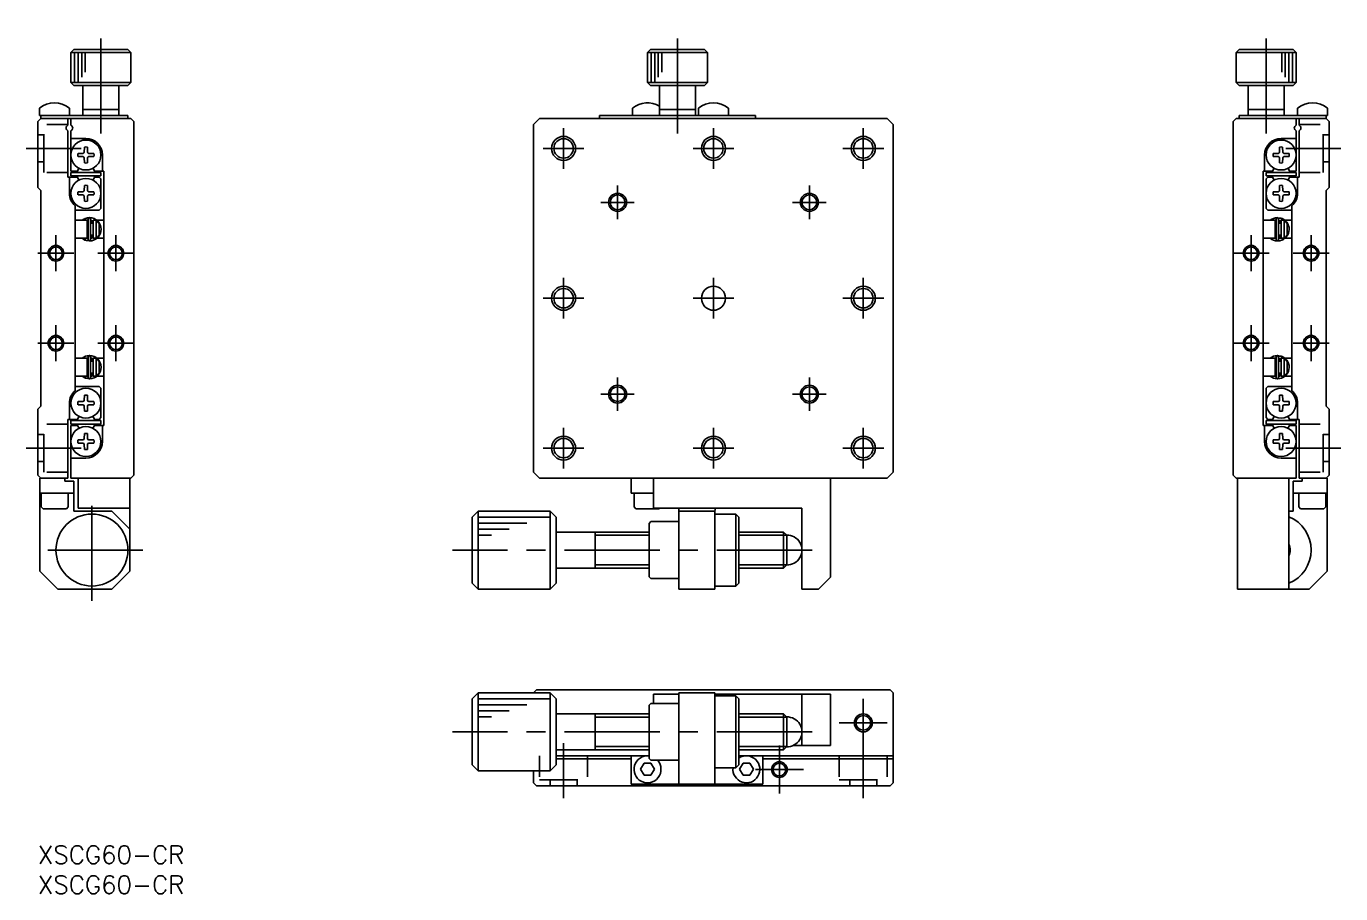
# Model space of a CAD drawing. Extents: x -2 to 217, y -8 to 259.
# Drawn here: x -1.9 to 217.3, y -8 to 136.7 of the extents above; entities that cross this region are included whole.
import ezdxf

# ---------------------------------------------------------------- set-up
doc = ezdxf.new("R2010")
doc.units = 0
doc.header["$LTSCALE"] = 0.5
doc.linetypes.add('CENTER', pattern=[50.8, 31.75, -6.35, 6.35, -6.35])
doc.linetypes.add('DASHED', pattern=[19.05, 12.7, -6.35])
for name, color, linetype in [('MSM_CENTER', 1, 'CENTER'), ('MSM_CONTINUOUS', 7, 'CONTINUOUS'), ('MSM_DASHED', 4, 'DASHED'), ('MSM_NARROW', 5, 'CONTINUOUS'), ('MSM_PART_NUMBER', 7, 'CONTINUOUS')]:
    doc.layers.add(name, color=color, linetype=linetype)
doc.styles.get("Standard").update_dxf_attribs({"font": 'txt.shx', "height": 3, "bigfont": 'bigfont.shx'})

# ---------------------------------------------------------------- blocks, each defined once
blk = doc.blocks.new('*U2')
at = {"layer": 'MSM_PART_NUMBER'}
blk.add_text('XSCG60-CR', height=3, dxfattribs=at).set_placement((0, -3))
blk = doc.blocks.new('*U3')
at = {"layer": 'MSM_PART_NUMBER'}
blk.add_text('XSCG60-CR', height=3, dxfattribs=at).set_placement((0, -8))

msp = doc.modelspace()

# ---------------------------------------------------------------- linework, layer by layer
at = {"layer": 'MSM_CENTER'}
for p, q in [((10.5, 118.81), (10.5, 136.7)), ((106.69, 118.81), (106.69, 136.7)), ((204.89, 118.81), (204.89, 136.7)), ((87.69, 112.93), (87.69, 119.73)), ((112.69, 112.93), (112.69, 119.73)), ((137.69, 112.93), (137.69, 119.73)), ((-1.95, 116.33), (7.2, 116.33)), ((84.29, 116.33), (91.09, 116.33)), ((109.29, 116.33), (116.09, 116.33)), ((134.29, 116.33), (141.09, 116.33)), ((217.34, 116.33), (208.19, 116.33)), ((96.69, 104.53), (96.69, 110.13)), ((128.69, 104.53), (128.69, 110.13)), ((93.89, 107.33), (99.49, 107.33)), ((125.89, 107.33), (131.49, 107.33)), ((3, 101.83), (3, 95.83)), ((13, 101.83), (13, 95.83)), ((202.39, 101.83), (202.39, 95.83)), ((212.39, 101.83), (212.39, 95.83)), ((6, 98.83), (0, 98.83)), ((16, 98.83), (10, 98.83)), ((205.39, 98.83), (199.39, 98.83)), ((215.39, 98.83), (209.39, 98.83)), ((87.69, 87.93), (87.69, 94.73)), ((112.69, 87.93), (112.69, 94.73)), ((137.69, 87.93), (137.69, 94.73)), ((84.29, 91.33), (91.09, 91.33)), ((109.29, 91.33), (116.09, 91.33)), ((134.29, 91.33), (141.09, 91.33)), ((3, 80.83), (3, 86.83)), ((13, 80.83), (13, 86.83)), ((202.39, 80.83), (202.39, 86.83)), ((212.39, 80.83), (212.39, 86.83)), ((6, 83.83), (0, 83.83)), ((16, 83.83), (10, 83.83)), ((205.39, 83.83), (199.39, 83.83)), ((215.39, 83.83), (209.39, 83.83)), ((96.69, 72.53), (96.69, 78.13)), ((128.69, 72.53), (128.69, 78.13)), ((93.89, 75.33), (99.49, 75.33)), ((125.89, 75.33), (131.49, 75.33)), ((87.69, 62.93), (87.69, 69.73)), ((112.69, 62.93), (112.69, 69.73)), ((137.69, 62.93), (137.69, 69.73)), ((-1.95, 66.33), (7.2, 66.33)), ((84.29, 66.33), (91.09, 66.33)), ((109.29, 66.33), (116.09, 66.33)), ((134.29, 66.33), (141.09, 66.33)), ((217.34, 66.33), (208.19, 66.33)), ((9, 40.83), (9, 57.83)), ((17.5, 49.33), (1.26, 49.33)), ((129.14, 49.33), (69.13, 49.33)), ((137.69, 16.5), (137.69, 24.5)), ((141.69, 20.5), (133.69, 20.5)), ((129.14, 19), (69.13, 19)), ((87.69, 7.94), (87.69, 17.09)), ((123.69, 16.7), (123.69, 8.7)), ((137.69, 7.94), (137.69, 17.09)), ((127.69, 12.7), (119.69, 12.7))]:
    msp.add_line(p, q, dxfattribs=at)
at = {"layer": 'MSM_CONTINUOUS'}
for p, q in [((5.5, 132.33), (6, 132.83)), ((15.5, 132.33), (5.5, 132.33)), ((5.5, 127.33), (5.5, 132.33)), ((15, 132.83), (6, 132.83)), ((15, 132.83), (15.5, 132.33)), ((15.5, 127.33), (15.5, 132.33)), ((101.69, 132.33), (102.19, 132.83)), ((111.69, 132.33), (101.69, 132.33)), ((101.69, 127.33), (101.69, 132.33)), ((111.19, 132.83), (102.19, 132.83)), ((111.19, 132.83), (111.69, 132.33)), ((111.69, 127.33), (111.69, 132.33)), ((200.39, 132.83), (199.89, 132.33)), ((199.89, 132.33), (209.89, 132.33)), ((199.89, 127.33), (199.89, 132.33)), ((200.39, 132.83), (209.39, 132.83)), ((209.89, 132.33), (209.39, 132.83)), ((209.89, 127.33), (209.89, 132.33)), ((15.5, 127.33), (5.5, 127.33)), ((6, 126.83), (5.5, 127.33)), ((15.5, 127.33), (15, 126.83)), ((111.69, 127.33), (101.69, 127.33)), ((102.19, 126.83), (101.69, 127.33)), ((111.69, 127.33), (111.19, 126.83)), ((199.89, 127.33), (209.89, 127.33)), ((199.89, 127.33), (200.39, 126.83)), ((209.39, 126.83), (209.89, 127.33)), ((15, 126.83), (6, 126.83)), ((7.5, 121.83), (7.5, 126.83)), ((13.5, 121.83), (13.5, 126.83)), ((111.19, 126.83), (102.19, 126.83)), ((103.69, 121.83), (103.69, 126.83)), ((109.69, 121.83), (109.69, 126.83)), ((200.39, 126.83), (209.39, 126.83)), ((201.89, 121.83), (201.89, 126.83)), ((207.89, 121.83), (207.89, 126.83)), ((0.25, 121.83), (0.25, 123.05)), ((5.25, 121.83), (5.25, 123.05)), ((13.5, 122.83), (7.5, 122.83)), ((99.19, 121.83), (99.19, 123.05)), ((109.69, 122.83), (103.69, 122.83)), ((110.19, 121.83), (110.19, 123.05)), ((115.19, 121.83), (115.19, 123.05)), ((201.89, 122.83), (207.89, 122.83)), ((210.14, 121.83), (210.14, 123.05)), ((215.14, 121.83), (215.14, 123.05)), ((0, 120.83), (0.5, 121.33)), ((0, 120.83), (0, 109.83)), ((0.25, 121.83), (15, 121.83)), ((0.5, 121.83), (0.5, 121.33)), ((0.5, 121.33), (15.5, 121.33)), ((5, 121.33), (5, 120.19)), ((5.5, 121.33), (5.5, 120.19)), ((15, 121.83), (15, 121.33)), ((15.5, 121.33), (16, 120.83)), ((16, 61.83), (16, 120.83)), ((82.69, 120.33), (83.69, 121.33)), ((83.69, 121.33), (141.69, 121.33)), ((119.69, 121.83), (93.69, 121.83)), ((93.69, 121.83), (93.69, 121.33)), ((119.69, 121.83), (119.69, 121.33)), ((142.69, 120.33), (141.69, 121.33)), ((199.89, 121.33), (199.39, 120.83)), ((199.39, 61.83), (199.39, 120.83)), ((214.89, 121.33), (199.89, 121.33)), ((215.14, 121.83), (200.39, 121.83)), ((200.39, 121.83), (200.39, 121.33)), ((209.89, 121.33), (209.89, 120.19)), ((210.39, 121.33), (210.39, 120.19)), ((214.89, 121.83), (214.89, 121.33)), ((215.39, 120.83), (214.89, 121.33)), ((215.39, 120.83), (215.39, 109.83)), ((5, 111.53), (5, 119.27)), ((5.5, 112.53), (5.5, 119.27)), ((82.69, 62.33), (82.69, 120.33)), ((142.69, 120.33), (142.69, 62.33)), ((209.89, 112.53), (209.89, 119.27)), ((210.39, 111.53), (210.39, 119.27)), ((8, 117.98), (5.5, 117.98)), ((7.73, 115.71), (7.74, 116.56)), ((8.27, 115.71), (8.26, 116.56)), ((207.11, 115.71), (207.13, 116.56)), ((207.39, 117.98), (209.89, 117.98)), ((207.66, 115.71), (207.65, 116.56)), ((7.5, 115.5), (6.68, 115.49)), ((7.5, 114.96), (6.68, 114.97)), ((7.5, 115.5), (7.67, 115.58)), ((7.5, 114.96), (7.67, 114.88)), ((7.73, 115.71), (7.67, 115.58)), ((7.73, 114.75), (7.67, 114.88)), ((7.73, 114.75), (7.74, 113.91)), ((8.27, 114.75), (8.26, 113.91)), ((8.27, 115.71), (8.33, 115.58)), ((8.27, 114.75), (8.33, 114.88)), ((8.5, 115.5), (8.33, 115.58)), ((8.5, 114.96), (8.33, 114.88)), ((8.5, 115.5), (9.32, 115.49)), ((8.5, 114.96), (9.32, 114.97)), ((10.75, 115.23), (10.75, 112.53)), ((204.64, 115.23), (204.64, 112.53)), ((206.89, 115.5), (206.06, 115.49)), ((206.89, 114.96), (206.06, 114.97)), ((206.89, 115.5), (207.05, 115.58)), ((206.89, 114.96), (207.05, 114.88)), ((207.11, 115.71), (207.05, 115.58)), ((207.11, 114.75), (207.05, 114.88)), ((207.11, 114.75), (207.13, 113.91)), ((207.66, 114.75), (207.65, 113.91)), ((207.66, 115.71), (207.72, 115.58)), ((207.66, 114.75), (207.72, 114.88)), ((207.89, 115.5), (207.72, 115.58)), ((207.89, 114.96), (207.72, 114.88)), ((207.89, 115.5), (208.71, 115.49)), ((207.89, 114.96), (208.71, 114.97)), ((5.5, 112.53), (6.59, 112.53)), ((5.5, 112.33), (10.5, 112.33)), ((5.5, 111.73), (5.5, 112.33)), ((11, 112.53), (9.41, 112.53)), ((10.5, 112.33), (10.5, 111.73)), ((11, 112.53), (11, 70.13)), ((204.39, 112.53), (204.39, 70.13)), ((204.39, 112.53), (205.97, 112.53)), ((209.89, 112.33), (204.89, 112.33)), ((204.89, 112.33), (204.89, 111.73)), ((209.89, 112.53), (208.8, 112.53)), ((209.89, 111.73), (209.89, 112.33)), ((0, 109.83), (0.5, 109.33)), ((5, 111.53), (6.59, 111.53)), ((5.25, 108.83), (5.25, 111.53)), ((5.5, 111.73), (10.5, 111.73)), ((7.73, 109.31), (7.74, 110.16)), ((8.27, 109.31), (8.26, 110.16)), ((10.2, 111.53), (9.41, 111.53)), ((10.2, 111.53), (10.5, 111.23)), ((10.5, 106.33), (10.5, 111.23)), ((209.89, 111.73), (204.89, 111.73)), ((205.19, 111.53), (204.89, 111.23)), ((204.89, 106.33), (204.89, 111.23)), ((205.19, 111.53), (205.97, 111.53)), ((207.11, 109.31), (207.13, 110.16)), ((207.66, 109.31), (207.65, 110.16)), ((210.39, 111.53), (208.8, 111.53)), ((210.14, 108.83), (210.14, 111.53)), ((215.39, 109.83), (214.89, 109.33)), ((0.5, 73.33), (0.5, 109.33)), ((7.5, 109.1), (6.68, 109.09)), ((7.5, 108.56), (6.68, 108.57)), ((7.5, 109.1), (7.67, 109.18)), ((7.5, 108.56), (7.67, 108.48)), ((7.73, 109.31), (7.67, 109.18)), ((7.73, 108.35), (7.67, 108.48)), ((7.73, 108.35), (7.74, 107.51)), ((8.27, 108.35), (8.26, 107.51)), ((8.27, 109.31), (8.33, 109.18)), ((8.27, 108.35), (8.33, 108.48)), ((8.5, 109.1), (8.33, 109.18)), ((8.5, 108.56), (8.33, 108.48)), ((8.5, 109.1), (9.32, 109.09)), ((8.5, 108.56), (9.32, 108.57)), ((206.89, 109.1), (206.06, 109.09)), ((206.89, 108.56), (206.06, 108.57)), ((206.89, 109.1), (207.05, 109.18)), ((206.89, 108.56), (207.05, 108.48)), ((207.11, 109.31), (207.05, 109.18)), ((207.11, 108.35), (207.05, 108.48)), ((207.11, 108.35), (207.13, 107.51)), ((207.66, 108.35), (207.65, 107.51)), ((207.66, 109.31), (207.72, 109.18)), ((207.66, 108.35), (207.72, 108.48)), ((207.89, 109.1), (207.72, 109.18)), ((207.89, 108.56), (207.72, 108.48)), ((207.89, 109.1), (208.71, 109.09)), ((207.89, 108.56), (208.71, 108.57)), ((214.89, 73.33), (214.89, 109.33)), ((6.2, 75.91), (6.2, 106.75)), ((10.2, 106.03), (6.2, 106.03)), ((10.2, 106.03), (10.5, 106.33)), ((205.19, 106.03), (204.89, 106.33)), ((205.19, 106.03), (209.19, 106.03)), ((209.19, 75.91), (209.19, 106.75)), ((8.2, 104.33), (6.2, 104.33)), ((7.84, 104.62), (7.82, 104.61)), ((7.83, 104.62), (7.84, 104.62)), ((7.87, 104.63), (7.84, 104.62)), ((7.84, 104.62), (7.84, 104.62)), ((7.84, 104.62), (7.84, 104.62)), ((7.84, 104.62), (7.84, 104.62)), ((7.88, 104.63), (7.87, 104.63)), ((7.89, 104.64), (7.88, 104.64)), ((7.88, 104.64), (7.88, 104.64)), ((7.88, 104.64), (7.88, 104.64)), ((7.88, 104.64), (7.88, 104.63)), ((7.89, 104.64), (7.89, 104.64)), ((7.89, 104.64), (7.89, 104.64)), ((7.89, 104.64), (7.89, 104.64)), ((7.89, 104.64), (7.89, 104.64)), ((7.89, 104.64), (7.89, 104.64)), ((7.89, 104.64), (7.89, 104.64)), ((7.89, 104.64), (7.89, 104.64)), ((7.89, 104.64), (7.89, 104.64)), ((8.19, 104.33), (8.2, 104.33)), ((8.2, 104.33), (8.4, 104.37)), ((8.2, 101.33), (8.2, 104.33)), ((8.2, 104.27), (8.21, 104.26)), ((8.4, 103.83), (8.2, 103.83)), ((8.21, 104.26), (8.22, 104.26)), ((8.22, 104.26), (8.24, 104.25)), ((8.24, 104.25), (8.25, 104.25)), ((8.25, 104.25), (8.26, 104.24)), ((8.26, 104.24), (8.28, 104.23)), ((8.28, 104.23), (8.29, 104.22)), ((8.29, 104.22), (8.3, 104.21)), ((8.3, 104.21), (8.31, 104.2)), ((8.31, 104.2), (8.32, 104.19)), ((8.32, 104.19), (8.33, 104.18)), ((8.33, 104.18), (8.34, 104.17)), ((8.34, 104.17), (8.35, 104.15)), ((8.35, 104.15), (8.36, 104.14)), ((8.36, 104.14), (8.37, 104.13)), ((8.37, 104.13), (8.37, 104.12)), ((8.37, 104.12), (8.38, 104.1)), ((8.38, 104.1), (8.38, 104.09)), ((8.38, 104.09), (8.39, 104.07)), ((8.39, 104.07), (8.39, 104.06)), ((8.39, 104.06), (8.4, 104.05)), ((8.4, 104.58), (8.4, 101.08)), ((8.4, 104.05), (8.4, 104.03)), ((8.4, 104.03), (8.4, 104.02)), ((8.4, 104.02), (8.4, 104)), ((8.4, 104), (8.4, 103.99)), ((8.4, 103.99), (8.4, 103.98)), ((8.79, 101.08), (8.79, 104.58)), ((9.2, 103.83), (8.79, 103.83)), ((8.79, 104.37), (9.2, 104.27)), ((9, 104.33), (9, 103.83)), ((9.01, 104.33), (9, 104.33)), ((9.01, 104.33), (9.01, 104.33)), ((9.01, 104.33), (9.01, 104.33)), ((9.01, 104.33), (9.01, 104.33)), ((9.01, 104.33), (9.01, 104.33)), ((9.2, 104.33), (9.2, 101.33)), ((9.7, 104.33), (9.2, 104.33)), ((9.7, 101.33), (9.7, 104.33)), ((9.7, 104.27), (10.2, 103.74)), ((11, 104.33), (9.84, 104.33)), ((10.2, 103.75), (10.2, 101.91)), ((206.39, 104.33), (204.39, 104.33)), ((206.38, 104.33), (206.39, 104.33)), ((206.39, 104.33), (206.59, 104.37)), ((206.39, 101.33), (206.39, 104.33)), ((206.59, 103.83), (206.39, 103.83)), ((206.59, 104.58), (206.59, 101.08)), ((207.5, 104.64), (206.81, 104.77)), ((206.99, 104.61), (206.98, 104.6)), ((206.98, 101.08), (206.98, 104.58)), ((206.98, 104.02), (206.99, 104.04)), ((206.98, 104.01), (206.98, 104.02)), ((206.98, 103.99), (206.98, 104.01)), ((206.98, 103.98), (206.98, 103.99)), ((207.39, 103.83), (206.98, 103.83)), ((207.02, 104.62), (206.99, 104.61)), ((206.99, 104.07), (207, 104.08)), ((206.99, 104.05), (206.99, 104.07)), ((206.99, 104.04), (206.99, 104.05)), ((207, 104.1), (207.01, 104.11)), ((207, 104.08), (207, 104.1)), ((207.01, 104.11), (207.02, 104.12)), ((207.05, 104.63), (207.02, 104.62)), ((207.02, 104.14), (207.03, 104.15)), ((207.02, 104.12), (207.02, 104.14)), ((207.03, 104.15), (207.04, 104.16)), ((207.04, 104.16), (207.05, 104.17)), ((207.08, 104.64), (207.05, 104.63)), ((207.05, 104.17), (207.06, 104.18)), ((207.06, 104.18), (207.07, 104.2)), ((207.07, 104.2), (207.08, 104.21)), ((207.12, 104.65), (207.08, 104.64)), ((207.08, 104.21), (207.09, 104.22)), ((207.09, 104.22), (207.1, 104.22)), ((207.1, 104.22), (207.12, 104.23)), ((207.15, 104.66), (207.12, 104.65)), ((207.12, 104.23), (207.13, 104.24)), ((207.13, 104.24), (207.14, 104.25)), ((207.14, 104.25), (207.16, 104.26)), ((207.18, 104.67), (207.15, 104.66)), ((207.16, 104.26), (207.17, 104.26)), ((207.17, 104.26), (207.18, 104.27)), ((207.22, 104.67), (207.18, 104.67)), ((207.18, 104.27), (207.2, 104.27)), ((207.19, 104.27), (207.19, 103.83)), ((207.2, 104.27), (207.21, 104.28)), ((207.21, 104.28), (207.23, 104.28)), ((207.25, 104.67), (207.22, 104.67)), ((207.23, 104.28), (207.24, 104.28)), ((207.24, 104.28), (207.26, 104.28)), ((207.29, 104.67), (207.25, 104.67)), ((207.26, 104.28), (207.27, 104.28)), ((207.27, 104.28), (207.29, 104.28)), ((207.32, 104.67), (207.29, 104.67)), ((207.29, 104.28), (207.3, 104.28)), ((207.3, 104.28), (207.32, 104.28)), ((207.35, 104.67), (207.32, 104.67)), ((207.32, 104.28), (207.33, 104.28)), ((207.33, 104.28), (207.35, 104.28)), ((207.39, 104.67), (207.35, 104.67)), ((207.35, 104.28), (207.36, 104.27)), ((207.36, 104.27), (207.38, 104.27)), ((207.38, 104.27), (207.39, 104.26)), ((207.42, 104.66), (207.39, 104.67)), ((207.39, 104.33), (207.39, 101.33)), ((207.89, 104.33), (207.39, 104.33)), ((207.39, 104.26), (207.4, 104.26)), ((207.4, 104.26), (207.41, 104.26)), ((207.46, 104.65), (207.42, 104.66)), ((207.45, 104.33), (207.46, 104.34)), ((207.49, 104.64), (207.46, 104.65)), ((207.49, 104.39), (207.46, 104.33)), ((207.46, 104.36), (207.47, 104.37)), ((207.46, 104.34), (207.46, 104.36)), ((207.47, 104.37), (207.48, 104.38)), ((207.48, 104.4), (207.49, 104.41)), ((207.48, 104.38), (207.48, 104.4)), ((207.52, 104.63), (207.49, 104.64)), ((207.56, 104.61), (207.49, 104.39)), ((207.49, 104.41), (207.5, 104.42)), ((207.5, 104.44), (207.51, 104.45)), ((207.5, 104.42), (207.5, 104.44)), ((207.51, 104.47), (207.52, 104.48)), ((207.51, 104.45), (207.51, 104.47)), ((207.55, 104.62), (207.52, 104.63)), ((207.52, 104.48), (207.53, 104.5)), ((207.53, 104.52), (207.54, 104.54)), ((207.53, 104.51), (207.53, 104.52)), ((207.53, 104.5), (207.53, 104.51)), ((207.54, 104.55), (207.55, 104.56)), ((207.54, 104.54), (207.54, 104.55)), ((207.55, 104.61), (207.55, 104.62)), ((207.55, 104.62), (207.55, 104.62)), ((207.55, 104.62), (207.55, 104.62)), ((207.58, 104.61), (207.55, 104.62)), ((207.55, 104.6), (207.55, 104.61)), ((207.55, 104.61), (207.55, 104.61)), ((207.55, 104.59), (207.55, 104.6)), ((207.55, 104.6), (207.55, 104.6)), ((207.55, 104.58), (207.55, 104.59)), ((207.55, 104.57), (207.55, 104.58)), ((207.55, 104.56), (207.55, 104.57)), ((207.89, 101.33), (207.89, 104.33)), ((207.89, 104.28), (208.39, 103.75)), ((209.19, 104.33), (208.02, 104.33)), ((208.39, 103.75), (208.39, 101.91)), ((6.2, 101.33), (8.2, 101.33)), ((7.36, 101.33), (7.84, 101.04)), ((7.81, 101.06), (7.83, 101.05)), ((7.83, 101.05), (7.92, 101.33)), ((7.83, 101.07), (7.84, 101.08)), ((7.83, 101.06), (7.83, 101.07)), ((7.83, 101.05), (7.83, 101.06)), ((7.83, 101.06), (7.83, 101.06)), ((7.83, 101.04), (7.83, 101.05)), ((7.83, 101.05), (7.83, 101.05)), ((7.84, 101.04), (7.83, 101.04)), ((7.83, 101.04), (7.83, 101.04)), ((7.84, 101.11), (7.85, 101.12)), ((7.84, 101.1), (7.84, 101.11)), ((7.84, 101.09), (7.84, 101.1)), ((7.84, 101.08), (7.84, 101.09)), ((7.84, 101.04), (7.87, 101.03)), ((7.85, 101.14), (7.86, 101.16)), ((7.85, 101.13), (7.85, 101.14)), ((7.85, 101.12), (7.85, 101.13)), ((7.86, 101.17), (7.87, 101.18)), ((7.86, 101.16), (7.86, 101.17)), ((7.87, 101.2), (7.88, 101.21)), ((7.87, 101.18), (7.87, 101.2)), ((7.87, 101.03), (7.9, 101.02)), ((7.88, 101.21), (7.89, 101.22)), ((7.88, 101.02), (8.57, 100.89)), ((7.89, 101.24), (7.9, 101.25)), ((7.89, 101.22), (7.89, 101.24)), ((7.9, 101.27), (7.91, 101.28)), ((7.9, 101.25), (7.9, 101.27)), ((7.9, 101.02), (7.93, 101.01)), ((7.91, 101.28), (7.92, 101.29)), ((7.92, 101.31), (7.93, 101.32)), ((7.92, 101.29), (7.92, 101.31)), ((7.93, 101.32), (7.94, 101.33)), ((7.93, 101.01), (7.96, 101)), ((7.96, 101), (8, 101)), ((8, 101), (8.03, 100.99)), ((8.03, 100.99), (8.07, 100.99)), ((8.07, 100.99), (8.1, 100.99)), ((8.1, 100.99), (8.13, 100.99)), ((8.13, 100.99), (8.17, 100.99)), ((8.17, 100.99), (8.2, 100.99)), ((8.2, 101.83), (8.4, 101.83)), ((8.22, 101.4), (8.2, 101.39)), ((8.2, 101.39), (8.2, 101.39)), ((8.2, 100.99), (8.24, 101)), ((8.23, 101.41), (8.22, 101.4)), ((8.24, 101.41), (8.23, 101.41)), ((8.26, 101.42), (8.24, 101.41)), ((8.24, 101), (8.27, 101.01)), ((8.27, 101.43), (8.26, 101.42)), ((8.28, 101.44), (8.27, 101.43)), ((8.27, 101.01), (8.3, 101.02)), ((8.29, 101.45), (8.28, 101.44)), ((8.31, 101.46), (8.29, 101.45)), ((8.3, 101.02), (8.34, 101.03)), ((8.32, 101.47), (8.31, 101.46)), ((8.33, 101.48), (8.32, 101.47)), ((8.34, 101.49), (8.33, 101.48)), ((8.35, 101.5), (8.34, 101.49)), ((8.34, 101.03), (8.37, 101.04)), ((8.36, 101.53), (8.35, 101.51)), ((8.35, 101.51), (8.35, 101.5)), ((8.37, 101.54), (8.36, 101.53)), ((8.38, 101.55), (8.37, 101.54)), ((8.37, 101.04), (8.4, 101.05)), ((8.39, 101.58), (8.38, 101.57)), ((8.38, 101.57), (8.38, 101.55)), ((8.4, 101.61), (8.39, 101.59)), ((8.39, 101.59), (8.39, 101.58)), ((8.4, 101.68), (8.4, 101.67)), ((8.4, 101.67), (8.4, 101.65)), ((8.4, 101.65), (8.4, 101.64)), ((8.4, 101.64), (8.4, 101.62)), ((8.4, 101.62), (8.4, 101.61)), ((8.4, 101.05), (8.41, 101.06)), ((8.79, 101.83), (9.2, 101.83)), ((9.2, 101.4), (8.79, 101.29)), ((9, 101.83), (9, 101.33)), ((9, 101.33), (9.01, 101.33)), ((9.01, 101.33), (9.01, 101.33)), ((9.01, 101.33), (9.01, 101.33)), ((9.01, 101.33), (9.01, 101.33)), ((9.2, 101.33), (9.7, 101.33)), ((10.2, 101.91), (9.7, 101.38)), ((9.84, 101.33), (9.84, 101.33)), ((9.84, 101.33), (11, 101.33)), ((204.39, 101.33), (206.39, 101.33)), ((206.39, 101.33), (206.37, 101.33)), ((206.39, 101.83), (206.59, 101.83)), ((206.59, 101.29), (206.39, 101.33)), ((206.98, 101.83), (207.39, 101.83)), ((206.98, 101.66), (206.98, 101.68)), ((206.98, 101.68), (206.98, 101.68)), ((206.98, 101.65), (206.98, 101.66)), ((206.99, 101.63), (206.98, 101.65)), ((207.39, 101.4), (206.98, 101.29)), ((206.99, 101.62), (206.99, 101.63)), ((206.99, 101.6), (206.99, 101.62)), ((207, 101.59), (206.99, 101.6)), ((207, 101.57), (207, 101.59)), ((207.01, 101.56), (207, 101.57)), ((207.01, 101.54), (207.01, 101.56)), ((207.02, 101.53), (207.01, 101.54)), ((207.03, 101.52), (207.02, 101.53)), ((207.04, 101.51), (207.03, 101.52)), ((207.05, 101.49), (207.04, 101.51)), ((207.05, 101.48), (207.05, 101.49)), ((207.06, 101.47), (207.05, 101.48)), ((207.08, 101.46), (207.06, 101.47)), ((207.09, 101.45), (207.08, 101.46)), ((207.1, 101.44), (207.09, 101.45)), ((207.11, 101.43), (207.1, 101.44)), ((207.12, 101.42), (207.11, 101.43)), ((207.14, 101.42), (207.12, 101.42)), ((207.15, 101.41), (207.14, 101.42)), ((207.16, 101.4), (207.15, 101.41)), ((207.18, 101.4), (207.16, 101.4)), ((207.19, 101.39), (207.18, 101.4)), ((207.19, 101.83), (207.19, 101.39)), ((207.21, 101.39), (207.19, 101.39)), ((207.22, 101.38), (207.21, 101.39)), ((207.23, 101.38), (207.22, 101.38)), ((207.25, 101.38), (207.23, 101.38)), ((207.26, 101.38), (207.25, 101.38)), ((207.28, 101.38), (207.26, 101.38)), ((207.29, 101.38), (207.28, 101.38)), ((207.31, 101.38), (207.29, 101.38)), ((207.32, 101.38), (207.31, 101.38)), ((207.34, 101.38), (207.32, 101.38)), ((207.35, 101.39), (207.34, 101.38)), ((207.37, 101.39), (207.35, 101.39)), ((207.38, 101.39), (207.37, 101.39)), ((207.4, 101.4), (207.38, 101.39)), ((207.39, 101.33), (207.89, 101.33)), ((207.49, 101.02), (207.55, 101.04)), ((207.55, 101.04), (207.57, 101.05)), ((207.56, 101.05), (207.56, 101.05)), ((208.39, 101.91), (207.89, 101.38)), ((208.02, 101.33), (209.19, 101.33)), ((8.2, 81.33), (6.2, 81.33)), ((7.84, 81.62), (7.82, 81.61)), ((7.83, 81.62), (7.84, 81.62)), ((7.87, 81.63), (7.84, 81.62)), ((7.84, 81.62), (7.84, 81.62)), ((7.84, 81.62), (7.84, 81.62)), ((7.84, 81.62), (7.84, 81.62)), ((7.88, 81.63), (7.87, 81.63)), ((7.89, 81.64), (7.88, 81.64)), ((7.88, 81.64), (7.88, 81.64)), ((7.88, 81.64), (7.88, 81.64)), ((7.88, 81.64), (7.88, 81.63)), ((7.89, 81.64), (7.89, 81.64)), ((7.89, 81.64), (7.89, 81.64)), ((7.89, 81.64), (7.89, 81.64)), ((7.89, 81.64), (7.89, 81.64)), ((7.89, 81.64), (7.89, 81.64)), ((7.89, 81.64), (7.89, 81.64)), ((7.89, 81.64), (7.89, 81.64)), ((7.89, 81.64), (7.89, 81.64)), ((8.19, 81.33), (8.2, 81.33)), ((8.2, 81.33), (8.4, 81.37)), ((8.2, 78.33), (8.2, 81.33)), ((8.2, 81.27), (8.21, 81.26)), ((8.21, 81.26), (8.22, 81.26)), ((8.22, 81.26), (8.24, 81.25)), ((8.24, 81.25), (8.25, 81.25)), ((8.25, 81.25), (8.26, 81.24)), ((8.26, 81.24), (8.28, 81.23)), ((8.28, 81.23), (8.29, 81.22)), ((8.29, 81.22), (8.3, 81.21)), ((8.3, 81.21), (8.31, 81.2)), ((8.31, 81.2), (8.32, 81.19)), ((8.32, 81.19), (8.33, 81.18)), ((8.33, 81.18), (8.34, 81.17)), ((8.34, 81.17), (8.35, 81.15)), ((8.35, 81.15), (8.36, 81.14)), ((8.36, 81.14), (8.37, 81.13)), ((8.4, 81.58), (8.4, 78.08)), ((8.79, 78.08), (8.79, 81.58)), ((8.79, 81.37), (9.2, 81.27)), ((9, 81.33), (9, 80.83)), ((9.01, 81.33), (9, 81.33)), ((9.01, 81.33), (9.01, 81.33)), ((9.01, 81.33), (9.01, 81.33)), ((9.01, 81.33), (9.01, 81.33)), ((9.01, 81.33), (9.01, 81.33)), ((9.2, 81.33), (9.2, 78.33)), ((9.7, 81.33), (9.2, 81.33)), ((9.7, 78.33), (9.7, 81.33)), ((9.7, 81.27), (10.2, 80.74)), ((11, 81.33), (9.84, 81.33)), ((206.39, 81.33), (204.39, 81.33)), ((206.38, 81.33), (206.39, 81.33)), ((206.39, 81.33), (206.59, 81.37)), ((206.39, 78.33), (206.39, 81.33)), ((206.59, 81.58), (206.59, 78.08)), ((207.5, 81.64), (206.81, 81.77)), ((206.99, 81.61), (206.98, 81.6)), ((206.98, 78.08), (206.98, 81.58)), ((207.02, 81.62), (206.99, 81.61)), ((207.05, 81.63), (207.02, 81.62)), ((207.02, 81.14), (207.03, 81.15)), ((207.02, 81.12), (207.02, 81.14)), ((207.03, 81.15), (207.04, 81.16)), ((207.04, 81.16), (207.05, 81.17)), ((207.08, 81.64), (207.05, 81.63)), ((207.05, 81.17), (207.06, 81.18)), ((207.06, 81.18), (207.07, 81.2)), ((207.07, 81.2), (207.08, 81.21)), ((207.12, 81.65), (207.08, 81.64)), ((207.08, 81.21), (207.09, 81.22)), ((207.09, 81.22), (207.1, 81.22)), ((207.1, 81.22), (207.12, 81.23)), ((207.15, 81.66), (207.12, 81.65)), ((207.12, 81.23), (207.13, 81.24)), ((207.13, 81.24), (207.14, 81.25)), ((207.14, 81.25), (207.16, 81.26)), ((207.18, 81.67), (207.15, 81.66)), ((207.16, 81.26), (207.17, 81.26)), ((207.17, 81.26), (207.18, 81.27)), ((207.22, 81.67), (207.18, 81.67)), ((207.18, 81.27), (207.2, 81.27)), ((207.19, 81.27), (207.19, 80.83)), ((207.2, 81.27), (207.21, 81.28)), ((207.21, 81.28), (207.23, 81.28)), ((207.25, 81.67), (207.22, 81.67)), ((207.23, 81.28), (207.24, 81.28)), ((207.24, 81.28), (207.26, 81.28)), ((207.29, 81.67), (207.25, 81.67)), ((207.26, 81.28), (207.27, 81.28)), ((207.27, 81.28), (207.29, 81.28)), ((207.32, 81.67), (207.29, 81.67)), ((207.29, 81.28), (207.3, 81.28)), ((207.3, 81.28), (207.32, 81.28)), ((207.35, 81.67), (207.32, 81.67)), ((207.32, 81.28), (207.33, 81.28)), ((207.33, 81.28), (207.35, 81.28)), ((207.39, 81.67), (207.35, 81.67)), ((207.35, 81.28), (207.36, 81.27)), ((207.36, 81.27), (207.38, 81.27)), ((207.38, 81.27), (207.39, 81.26)), ((207.42, 81.66), (207.39, 81.67)), ((207.39, 81.33), (207.39, 78.33)), ((207.89, 81.33), (207.39, 81.33)), ((207.39, 81.26), (207.4, 81.26)), ((207.4, 81.26), (207.41, 81.26)), ((207.46, 81.65), (207.42, 81.66)), ((207.45, 81.33), (207.46, 81.34)), ((207.49, 81.64), (207.46, 81.65)), ((207.49, 81.39), (207.46, 81.33)), ((207.46, 81.36), (207.47, 81.37)), ((207.46, 81.34), (207.46, 81.36)), ((207.47, 81.37), (207.48, 81.38)), ((207.48, 81.4), (207.49, 81.41)), ((207.48, 81.38), (207.48, 81.4)), ((207.52, 81.63), (207.49, 81.64)), ((207.56, 81.61), (207.49, 81.39)), ((207.49, 81.41), (207.5, 81.42)), ((207.5, 81.44), (207.51, 81.45)), ((207.5, 81.42), (207.5, 81.44)), ((207.51, 81.47), (207.52, 81.48)), ((207.51, 81.45), (207.51, 81.47)), ((207.55, 81.62), (207.52, 81.63)), ((207.52, 81.48), (207.53, 81.5)), ((207.53, 81.52), (207.54, 81.54)), ((207.53, 81.51), (207.53, 81.52)), ((207.53, 81.5), (207.53, 81.51)), ((207.54, 81.55), (207.55, 81.56)), ((207.54, 81.54), (207.54, 81.55)), ((207.55, 81.61), (207.55, 81.62)), ((207.55, 81.62), (207.55, 81.62)), ((207.55, 81.62), (207.55, 81.62)), ((207.55, 81.6), (207.55, 81.61)), ((207.55, 81.61), (207.55, 81.61)), ((207.55, 81.59), (207.55, 81.6)), ((207.55, 81.6), (207.55, 81.6)), ((207.55, 81.58), (207.55, 81.59)), ((207.55, 81.57), (207.55, 81.58)), ((207.55, 81.56), (207.55, 81.57)), ((207.58, 81.61), (207.56, 81.61)), ((207.89, 78.33), (207.89, 81.33)), ((207.89, 81.28), (208.39, 80.75)), ((209.19, 81.33), (208.02, 81.33)), ((8.4, 80.83), (8.2, 80.83)), ((8.37, 81.13), (8.37, 81.12)), ((8.37, 81.12), (8.38, 81.1)), ((8.38, 81.1), (8.38, 81.09)), ((8.38, 81.09), (8.39, 81.07)), ((8.39, 81.07), (8.39, 81.06)), ((8.39, 81.06), (8.4, 81.05)), ((8.4, 81.05), (8.4, 81.03)), ((8.4, 81.03), (8.4, 81.02)), ((8.4, 81.02), (8.4, 81)), ((8.4, 81), (8.4, 80.99)), ((8.4, 80.99), (8.4, 80.98)), ((9.2, 80.83), (8.79, 80.83)), ((10.2, 80.75), (10.2, 78.91)), ((206.59, 80.83), (206.39, 80.83)), ((206.98, 81.02), (206.99, 81.04)), ((206.98, 81.01), (206.98, 81.02)), ((206.98, 80.99), (206.98, 81.01)), ((206.98, 80.98), (206.98, 80.99)), ((207.39, 80.83), (206.98, 80.83)), ((206.99, 81.07), (207, 81.08)), ((206.99, 81.05), (206.99, 81.07)), ((206.99, 81.04), (206.99, 81.05)), ((207, 81.1), (207.01, 81.11)), ((207, 81.08), (207, 81.1)), ((207.01, 81.11), (207.02, 81.12)), ((208.39, 80.75), (208.39, 78.91)), ((6.2, 78.33), (8.2, 78.33)), ((7.36, 78.33), (7.84, 78.04)), ((7.81, 78.06), (8.57, 77.89)), ((7.83, 78.05), (7.92, 78.33)), ((7.83, 78.07), (7.84, 78.08)), ((7.83, 78.06), (7.83, 78.07)), ((7.83, 78.05), (7.83, 78.06)), ((7.83, 78.06), (7.83, 78.06)), ((7.83, 78.05), (7.83, 78.05)), ((7.83, 78.04), (7.83, 78.05)), ((7.83, 78.05), (7.83, 78.05)), ((7.84, 78.04), (7.83, 78.04)), ((7.83, 78.04), (7.83, 78.04)), ((7.84, 78.11), (7.85, 78.12)), ((7.84, 78.1), (7.84, 78.11)), ((7.84, 78.09), (7.84, 78.1)), ((7.84, 78.08), (7.84, 78.09)), ((7.84, 78.04), (7.87, 78.03)), ((7.85, 78.14), (7.86, 78.16)), ((7.85, 78.13), (7.85, 78.14)), ((7.85, 78.12), (7.85, 78.13)), ((7.86, 78.17), (7.87, 78.18)), ((7.86, 78.16), (7.86, 78.17)), ((7.87, 78.2), (7.88, 78.21)), ((7.87, 78.18), (7.87, 78.2)), ((7.87, 78.03), (7.9, 78.02)), ((7.88, 78.21), (7.89, 78.22)), ((7.89, 78.24), (7.9, 78.25)), ((7.89, 78.22), (7.89, 78.24)), ((7.9, 78.27), (7.91, 78.28)), ((7.9, 78.25), (7.9, 78.27)), ((7.9, 78.02), (7.93, 78.01)), ((7.91, 78.28), (7.92, 78.29)), ((7.92, 78.31), (7.93, 78.32)), ((7.92, 78.29), (7.92, 78.31)), ((7.93, 78.32), (7.94, 78.33)), ((7.93, 78.01), (7.96, 78)), ((7.96, 78), (8, 78)), ((8, 78), (8.03, 77.99)), ((8.03, 77.99), (8.07, 77.99)), ((8.07, 77.99), (8.1, 77.99)), ((8.1, 77.99), (8.13, 77.99)), ((8.13, 77.99), (8.17, 77.99)), ((8.17, 77.99), (8.2, 77.99)), ((8.2, 78.83), (8.4, 78.83)), ((8.22, 78.4), (8.2, 78.39)), ((8.2, 78.39), (8.2, 78.39)), ((8.2, 77.99), (8.24, 78)), ((8.23, 78.41), (8.22, 78.4)), ((8.24, 78.41), (8.23, 78.41)), ((8.26, 78.42), (8.24, 78.41)), ((8.24, 78), (8.27, 78.01)), ((8.27, 78.43), (8.26, 78.42)), ((8.28, 78.44), (8.27, 78.43)), ((8.27, 78.01), (8.3, 78.02)), ((8.29, 78.45), (8.28, 78.44)), ((8.31, 78.46), (8.29, 78.45)), ((8.3, 78.02), (8.34, 78.03)), ((8.32, 78.47), (8.31, 78.46)), ((8.33, 78.48), (8.32, 78.47)), ((8.34, 78.49), (8.33, 78.48)), ((8.35, 78.5), (8.34, 78.49)), ((8.34, 78.03), (8.37, 78.04)), ((8.36, 78.53), (8.35, 78.51)), ((8.35, 78.51), (8.35, 78.5)), ((8.37, 78.54), (8.36, 78.53)), ((8.38, 78.55), (8.37, 78.54)), ((8.37, 78.04), (8.4, 78.05)), ((8.39, 78.58), (8.38, 78.57)), ((8.38, 78.57), (8.38, 78.55)), ((8.4, 78.61), (8.39, 78.59)), ((8.39, 78.59), (8.39, 78.58)), ((8.4, 78.68), (8.4, 78.67)), ((8.4, 78.67), (8.4, 78.65)), ((8.4, 78.65), (8.4, 78.64)), ((8.4, 78.64), (8.4, 78.62)), ((8.4, 78.62), (8.4, 78.61)), ((8.4, 78.05), (8.41, 78.06)), ((8.79, 78.83), (9.2, 78.83)), ((9.2, 78.4), (8.79, 78.29)), ((9, 78.83), (9, 78.33)), ((9, 78.33), (9.01, 78.33)), ((9.01, 78.33), (9.01, 78.33)), ((9.01, 78.33), (9.01, 78.33)), ((9.01, 78.33), (9.01, 78.33)), ((9.2, 78.33), (9.7, 78.33)), ((10.2, 78.91), (9.7, 78.38)), ((9.84, 78.33), (9.84, 78.33)), ((9.84, 78.33), (11, 78.33)), ((204.39, 78.33), (206.39, 78.33)), ((206.39, 78.33), (206.37, 78.33)), ((206.39, 78.83), (206.59, 78.83)), ((206.59, 78.29), (206.39, 78.33)), ((206.98, 78.83), (207.39, 78.83)), ((206.98, 78.66), (206.98, 78.68)), ((206.98, 78.68), (206.98, 78.68)), ((206.98, 78.65), (206.98, 78.66)), ((206.99, 78.63), (206.98, 78.65)), ((207.39, 78.4), (206.98, 78.29)), ((206.99, 78.62), (206.99, 78.63)), ((206.99, 78.6), (206.99, 78.62)), ((207, 78.59), (206.99, 78.6)), ((207, 78.57), (207, 78.59)), ((207.01, 78.56), (207, 78.57)), ((207.01, 78.54), (207.01, 78.56)), ((207.02, 78.53), (207.01, 78.54)), ((207.03, 78.52), (207.02, 78.53)), ((207.04, 78.51), (207.03, 78.52)), ((207.05, 78.49), (207.04, 78.51)), ((207.05, 78.48), (207.05, 78.49)), ((207.06, 78.47), (207.05, 78.48)), ((207.08, 78.46), (207.06, 78.47)), ((207.09, 78.45), (207.08, 78.46)), ((207.1, 78.44), (207.09, 78.45)), ((207.11, 78.43), (207.1, 78.44)), ((207.12, 78.42), (207.11, 78.43)), ((207.14, 78.42), (207.12, 78.42)), ((207.15, 78.41), (207.14, 78.42)), ((207.16, 78.4), (207.15, 78.41)), ((207.18, 78.4), (207.16, 78.4)), ((207.19, 78.39), (207.18, 78.4)), ((207.19, 78.83), (207.19, 78.39)), ((207.21, 78.39), (207.19, 78.39)), ((207.22, 78.38), (207.21, 78.39)), ((207.23, 78.38), (207.22, 78.38)), ((207.25, 78.38), (207.23, 78.38)), ((207.26, 78.38), (207.25, 78.38)), ((207.28, 78.38), (207.26, 78.38)), ((207.29, 78.38), (207.28, 78.38)), ((207.31, 78.38), (207.29, 78.38)), ((207.32, 78.38), (207.31, 78.38)), ((207.34, 78.38), (207.32, 78.38)), ((207.35, 78.39), (207.34, 78.38)), ((207.37, 78.39), (207.35, 78.39)), ((207.38, 78.39), (207.37, 78.39)), ((207.4, 78.4), (207.38, 78.39)), ((207.39, 78.33), (207.89, 78.33)), ((207.49, 78.02), (207.55, 78.04)), ((207.55, 78.04), (207.57, 78.05)), ((207.56, 78.05), (207.56, 78.05)), ((208.39, 78.91), (207.89, 78.38)), ((208.02, 78.33), (209.19, 78.33)), ((10.2, 76.63), (6.2, 76.63)), ((7.73, 74.31), (7.74, 75.16)), ((8.27, 74.31), (8.26, 75.16)), ((10.2, 76.63), (10.5, 76.33)), ((10.5, 76.33), (10.5, 71.43)), ((205.19, 76.63), (204.89, 76.33)), ((204.89, 76.33), (204.89, 71.43)), ((205.19, 76.63), (209.19, 76.63)), ((207.11, 74.31), (207.13, 75.16)), ((207.66, 74.31), (207.65, 75.16)), ((0.5, 73.33), (0, 72.83)), ((0, 61.83), (0, 72.83)), ((5.25, 73.83), (5.25, 71.13)), ((7.5, 74.1), (6.68, 74.09)), ((7.5, 73.56), (6.68, 73.57)), ((7.5, 74.1), (7.67, 74.18)), ((7.5, 73.56), (7.67, 73.48)), ((7.73, 74.31), (7.67, 74.18)), ((7.73, 73.35), (7.67, 73.48)), ((7.73, 73.35), (7.74, 72.51)), ((8.27, 73.35), (8.26, 72.51)), ((8.27, 74.31), (8.33, 74.18)), ((8.27, 73.35), (8.33, 73.48)), ((8.5, 74.1), (8.33, 74.18)), ((8.5, 73.56), (8.33, 73.48)), ((8.5, 74.1), (9.32, 74.09)), ((8.5, 73.56), (9.32, 73.57)), ((206.89, 74.1), (206.06, 74.09)), ((206.89, 73.56), (206.06, 73.57)), ((206.89, 74.1), (207.05, 74.18)), ((206.89, 73.56), (207.05, 73.48)), ((207.11, 74.31), (207.05, 74.18)), ((207.11, 73.35), (207.05, 73.48)), ((207.11, 73.35), (207.13, 72.51)), ((207.66, 73.35), (207.65, 72.51)), ((207.66, 74.31), (207.72, 74.18)), ((207.66, 73.35), (207.72, 73.48)), ((207.89, 74.1), (207.72, 74.18)), ((207.89, 73.56), (207.72, 73.48)), ((207.89, 74.1), (208.71, 74.09)), ((207.89, 73.56), (208.71, 73.57)), ((210.14, 73.83), (210.14, 71.13)), ((214.89, 73.33), (215.39, 72.83)), ((215.39, 61.83), (215.39, 72.83)), ((5, 71.13), (6.59, 71.13)), ((5, 61.33), (5, 71.13)), ((5.5, 70.93), (10.5, 70.93)), ((5.5, 70.33), (5.5, 70.93)), ((5.5, 70.33), (10.5, 70.33)), ((10.2, 71.13), (9.41, 71.13)), ((10.2, 71.13), (10.5, 71.43)), ((10.5, 70.93), (10.5, 70.33)), ((205.19, 71.13), (204.89, 71.43)), ((209.89, 70.93), (204.89, 70.93)), ((204.89, 70.93), (204.89, 70.33)), ((209.89, 70.33), (204.89, 70.33)), ((205.19, 71.13), (205.97, 71.13)), ((210.39, 71.13), (208.8, 71.13)), ((209.89, 70.33), (209.89, 70.93)), ((210.39, 61.33), (210.39, 71.13)), ((5.5, 70.13), (6.59, 70.13)), ((5.5, 61.33), (5.5, 70.13)), ((7.73, 67.91), (7.74, 68.76)), ((8.27, 67.91), (8.26, 68.76)), ((11, 70.13), (9.41, 70.13)), ((10.75, 67.43), (10.75, 70.13)), ((204.39, 70.13), (205.97, 70.13)), ((204.64, 67.43), (204.64, 70.13)), ((207.11, 67.91), (207.13, 68.76)), ((207.66, 67.91), (207.65, 68.76)), ((209.89, 70.13), (208.8, 70.13)), ((209.89, 61.33), (209.89, 70.13)), ((7.5, 67.7), (6.68, 67.69)), ((7.5, 67.16), (6.68, 67.17)), ((7.5, 67.7), (7.67, 67.78)), ((7.5, 67.16), (7.67, 67.08)), ((7.73, 67.91), (7.67, 67.78)), ((7.73, 66.95), (7.67, 67.08)), ((7.73, 66.95), (7.74, 66.11)), ((8.27, 66.95), (8.26, 66.11)), ((8.27, 67.91), (8.33, 67.78)), ((8.27, 66.95), (8.33, 67.08)), ((8.5, 67.7), (8.33, 67.78)), ((8.5, 67.16), (8.33, 67.08)), ((8.5, 67.7), (9.32, 67.69)), ((8.5, 67.16), (9.32, 67.17)), ((206.89, 67.7), (206.06, 67.69)), ((206.89, 67.16), (206.06, 67.17)), ((206.89, 67.7), (207.05, 67.78)), ((206.89, 67.16), (207.05, 67.08)), ((207.11, 67.91), (207.05, 67.78)), ((207.11, 66.95), (207.05, 67.08)), ((207.11, 66.95), (207.13, 66.11)), ((207.66, 66.95), (207.65, 66.11)), ((207.66, 67.91), (207.72, 67.78)), ((207.66, 66.95), (207.72, 67.08)), ((207.89, 67.7), (207.72, 67.78)), ((207.89, 67.16), (207.72, 67.08)), ((207.89, 67.7), (208.71, 67.69)), ((207.89, 67.16), (208.71, 67.17)), ((8, 64.68), (5.5, 64.68)), ((207.39, 64.68), (209.89, 64.68)), ((0, 61.83), (0.5, 61.33)), ((15.5, 61.33), (16, 61.83)), ((82.69, 62.33), (83.69, 61.33)), ((141.69, 61.33), (142.69, 62.33)), ((199.89, 61.33), (199.39, 61.83)), ((215.39, 61.83), (214.89, 61.33)), ((0.3, 45.83), (0.3, 61.33)), ((5, 61.33), (0.3, 61.33)), ((4.5, 60.83), (4.5, 61.33)), ((4.5, 60.83), (6, 60.83)), ((5.5, 61.33), (15.5, 61.33)), ((6, 55.83), (6, 60.83)), ((6.7, 56.33), (6.7, 61.33)), ((15.3, 61.33), (15.3, 45.83)), ((83.69, 61.33), (141.69, 61.33)), ((98.94, 58.83), (98.94, 61.33)), ((102.69, 56.33), (102.69, 61.33)), ((132.19, 44.83), (132.19, 61.33)), ((209.89, 61.33), (199.89, 61.33)), ((200.09, 42.83), (200.09, 61.33)), ((208.69, 42.83), (208.69, 61.33)), ((210.89, 60.83), (209.39, 60.83)), ((209.39, 55.83), (209.39, 60.83)), ((210.39, 61.33), (215.09, 61.33)), ((210.89, 60.83), (210.89, 61.33)), ((215.09, 45.83), (215.09, 61.33)), ((6, 58.83), (0.3, 58.83)), ((0.55, 58.83), (0.55, 56.53)), ((5.05, 58.83), (5.05, 56.53)), ((102.69, 58.83), (98.94, 58.83)), ((99.44, 58.83), (99.44, 56.53)), ((209.39, 58.83), (215.09, 58.83)), ((210.34, 58.83), (210.34, 56.53)), ((214.84, 58.83), (214.84, 56.53)), ((0.85, 56.23), (0.55, 56.53)), ((0.85, 56.23), (4.75, 56.23)), ((5.05, 56.53), (4.75, 56.23)), ((12.3, 55.83), (6, 55.83)), ((6.7, 56.33), (15.3, 56.33)), ((12.3, 55.83), (15.3, 52.83)), ((72.44, 54.83), (73.44, 55.83)), ((72.44, 43.83), (72.44, 54.83)), ((73.44, 42.83), (73.44, 55.83)), ((73.44, 55.83), (85.44, 55.83)), ((85.44, 55.83), (85.44, 42.83)), ((86.44, 54.83), (85.44, 55.83)), ((86.44, 54.83), (86.44, 43.83)), ((99.44, 56.53), (99.74, 56.23)), ((103.64, 56.23), (99.74, 56.23)), ((127.44, 56.33), (102.69, 56.33)), ((103.64, 56.23), (103.74, 56.33)), ((112.94, 55.83), (106.94, 55.83)), ((106.94, 55.83), (106.94, 42.83)), ((112.94, 55.83), (112.94, 42.83)), ((116.44, 55.33), (112.94, 55.33)), ((116.44, 55.33), (116.44, 43.33)), ((116.94, 54.83), (116.44, 55.33)), ((116.94, 43.83), (116.94, 54.83)), ((127.44, 56.33), (127.44, 42.83)), ((208.69, 55.83), (209.39, 55.83)), ((210.34, 56.53), (210.64, 56.23)), ((214.54, 56.23), (210.64, 56.23)), ((214.54, 56.23), (214.84, 56.53)), ((101.94, 53.78), (102.24, 54.08)), ((101.94, 53.78), (101.94, 44.88)), ((102.24, 54.08), (106.94, 54.08)), ((101.94, 52.33), (86.44, 52.33)), ((92.94, 46.33), (92.94, 52.33)), ((116.94, 52.33), (124.4, 52.33)), ((124.4, 52.33), (124.4, 46.33)), ((124.94, 51.79), (124.4, 52.33)), ((124.94, 51.79), (124.94, 46.87)), ((101.94, 46.33), (86.44, 46.33)), ((116.94, 46.33), (124.4, 46.33)), ((124.4, 46.33), (124.94, 46.87)), ((0.3, 45.83), (3.3, 42.83)), ((12.3, 42.83), (15.3, 45.83)), ((101.94, 44.88), (102.24, 44.58)), ((102.24, 44.58), (106.94, 44.58)), ((130.19, 42.83), (132.19, 44.83)), ((215.09, 45.83), (212.09, 42.83)), ((12.3, 42.83), (3.3, 42.83)), ((72.44, 43.83), (73.44, 42.83)), ((73.44, 42.83), (85.44, 42.83)), ((86.44, 43.83), (85.44, 42.83)), ((106.94, 42.83), (112.94, 42.83)), ((116.44, 43.33), (112.94, 43.33)), ((116.94, 43.83), (116.44, 43.33)), ((130.19, 42.83), (127.44, 42.83)), ((200.09, 42.83), (212.09, 42.83)), ((72.44, 24.5), (73.44, 25.5)), ((72.44, 13.5), (72.44, 24.5)), ((73.44, 25.5), (85.44, 25.5)), ((73.44, 12.5), (73.44, 25.5)), ((83.19, 26), (82.69, 25.5)), ((83.19, 26), (142.19, 26)), ((85.44, 25.5), (85.44, 12.5)), ((86.44, 24.5), (85.44, 25.5)), ((86.44, 24.5), (86.44, 13.5)), ((106.94, 25.3), (102.69, 25.3)), ((102.69, 23.75), (102.69, 25.3)), ((106.94, 25.5), (112.94, 25.5)), ((106.94, 10.3), (106.94, 25.5)), ((112.94, 25.5), (112.94, 10.3)), ((132.19, 25.3), (112.94, 25.3)), ((116.44, 25), (112.94, 25)), ((116.44, 25), (116.44, 13)), ((116.94, 24.5), (116.44, 25)), ((116.94, 13.5), (116.94, 24.5)), ((127.44, 25.3), (127.44, 16.7)), ((132.19, 16.7), (132.19, 25.3)), ((142.69, 25.5), (142.19, 26)), ((142.69, 25.5), (142.69, 10.5)), ((101.94, 22), (86.44, 22)), ((92.94, 16), (92.94, 22)), ((101.94, 23.45), (102.24, 23.75)), ((101.94, 23.45), (101.94, 14.55)), ((102.24, 23.75), (106.94, 23.75)), ((116.94, 22), (124.4, 22)), ((124.4, 22), (124.4, 16)), ((124.94, 21.46), (124.4, 22)), ((124.94, 21.46), (124.94, 16.54)), ((101.94, 16), (86.44, 16)), ((116.94, 16), (124.4, 16)), ((124.4, 16), (124.94, 16.54)), ((132.19, 16.7), (125.92, 16.7)), ((72.44, 13.5), (73.44, 12.5)), ((86.44, 13.5), (85.44, 12.5)), ((101.7, 15), (86.44, 15)), ((98.94, 14.5), (86.44, 14.5)), ((98.94, 10.3), (98.94, 15)), ((100.54, 12.75), (101.12, 13.75)), ((101.12, 13.75), (102.27, 13.75)), ((101.94, 14.55), (102.24, 14.25)), ((102.24, 14.25), (106.94, 14.25)), ((102.27, 13.75), (102.85, 12.75)), ((116.94, 13.5), (116.44, 13)), ((142.69, 15), (116.94, 15)), ((117.62, 13.75), (117.04, 12.75)), ((118.77, 13.75), (117.62, 13.75)), ((119.35, 12.75), (118.77, 13.75)), ((120.94, 10.3), (120.94, 15)), ((142.69, 14.5), (120.94, 14.5)), ((73.44, 12.5), (85.44, 12.5)), ((82.69, 10.5), (82.69, 12.5)), ((101.12, 11.75), (100.54, 12.75)), ((102.27, 11.75), (101.12, 11.75)), ((102.85, 12.75), (102.27, 11.75)), ((116.44, 13), (112.94, 13)), ((117.04, 12.75), (117.62, 11.75)), ((117.62, 11.75), (118.77, 11.75)), ((118.77, 11.75), (119.35, 12.75)), ((83.19, 10), (82.69, 10.5)), ((82.69, 10.5), (83.19, 10)), ((83.19, 10), (142.19, 10)), ((120.94, 10.3), (98.94, 10.3)), ((142.19, 10), (142.69, 10.5)), ((142.19, 10), (142.69, 10.5))]:
    msp.add_line(p, q, dxfattribs=at)
for centre, radius in [((8, 115.23), 2.5), ((87.69, 116.33), 1.62), ((112.69, 116.33), 1.62), ((137.69, 116.33), 1.62), ((207.39, 115.23), 2.5), ((8, 108.83), 2.5), ((207.39, 108.83), 2.5), ((96.69, 107.33), 1.23), ((128.69, 107.33), 1.23), ((3, 98.83), 1.06), ((13, 98.83), 1.06), ((202.39, 98.83), 1.06), ((212.39, 98.83), 1.06), ((87.69, 91.33), 1.62), ((112.69, 91.33), 2), ((137.69, 91.33), 1.62), ((3, 83.83), 1.06), ((13, 83.83), 1.06), ((202.39, 83.83), 1.06), ((212.39, 83.83), 1.06), ((8, 73.83), 2.5), ((96.69, 75.33), 1.23), ((128.69, 75.33), 1.23), ((207.39, 73.83), 2.5), ((8, 67.43), 2.5), ((207.39, 67.43), 2.5), ((87.69, 66.33), 1.62), ((112.69, 66.33), 1.62), ((137.69, 66.33), 1.62), ((9, 49.33), 6), ((137.69, 20.5), 1.23), ((123.69, 12.7), 1.06)]:
    msp.add_circle(centre, radius, dxfattribs=at)
for centre, radius, start, end in [((2.75, 119.93), 4, 51.3178, 128.6822), ((101.69, 119.93), 4, 60, 128.6822), ((112.69, 119.93), 4, 51.3178, 128.6822), ((212.64, 119.93), 4, 51.3178, 128.6822), ((5.2, 119.73), 0.5, 113.5782, 246.4218), ((5.3, 119.73), 0.5, 293.5782, 66.4218), ((210.09, 119.73), 0.5, 113.5782, 246.4218), ((210.19, 119.73), 0.5, 293.5782, 66.4218), ((8, 115.23), 1.35, 78.8959, 101.1041), ((8, 115.23), 2.75, 0, 90), ((207.39, 115.23), 2.75, 90, 180), ((207.39, 115.23), 1.35, 78.8959, 101.1041), ((8, 115.23), 1.35, 168.8959, 191.1041), ((8, 115.23), 1.35, 348.8959, 11.1041), ((207.39, 115.23), 1.35, 168.8959, 191.1041), ((207.39, 115.23), 1.35, 348.8959, 11.1041), ((8, 112.03), 1.5, 139.4584, 168.463), ((8, 115.23), 1.35, 258.8959, 281.1041), ((8, 112.03), 1.5, 11.537, 40.5416), ((207.39, 112.03), 1.5, 139.4584, 168.463), ((207.39, 115.23), 1.35, 258.8959, 281.1041), ((207.39, 112.03), 1.5, 11.537, 40.5416), ((8, 112.03), 1.5, 191.537, 220.5416), ((8, 108.83), 1.35, 78.8959, 101.1041), ((8, 112.03), 1.5, 319.4584, 348.4631), ((207.39, 112.03), 1.5, 191.5369, 220.5416), ((207.39, 108.83), 1.35, 78.8959, 101.1041), ((207.39, 112.03), 1.5, 319.4584, 348.463), ((8, 108.83), 2.75, 180, 229.1149), ((8, 108.83), 1.35, 168.8959, 191.1041), ((8, 108.83), 1.35, 258.8959, 281.1041), ((8, 108.83), 1.35, 348.8959, 11.1041), ((207.39, 108.83), 1.35, 168.8959, 191.1041), ((207.39, 108.83), 1.35, 258.8959, 281.1041), ((207.39, 108.83), 1.35, 348.8959, 11.1041), ((207.39, 108.83), 2.75, 310.8851, 0), ((8.6, 102.83), 1.95, 90.7744, 129.4291), ((8.6, 104.58), 0.195, 0, 180), ((8.6, 102.83), 1.94, 270.6723, 89.258), ((206.79, 102.83), 1.95, 90.7247, 129.4262), ((206.79, 104.58), 0.195, 0, 180), ((206.79, 102.83), 1.94, 270.7347, 66.8395), ((8.6, 101.08), 0.195, 180, 0), ((206.79, 102.83), 1.94, 230.4691, 269.2862), ((206.79, 101.08), 0.195, 180, 0), ((8.6, 79.83), 1.95, 90.7744, 129.4291), ((8.6, 81.58), 0.195, 0, 180), ((8.6, 79.83), 1.94, 270.6723, 89.258), ((206.79, 79.83), 1.95, 90.7247, 129.4262), ((206.79, 81.58), 0.195, 0, 180), ((206.79, 79.83), 1.94, 270.7347, 66.8395), ((8.6, 78.08), 0.195, 180, 0), ((206.79, 79.83), 1.94, 230.4691, 269.2862), ((206.79, 78.08), 0.195, 180, 0), ((8, 73.83), 2.75, 130.8851, 180), ((8, 73.83), 1.35, 78.8959, 101.1041), ((207.39, 73.83), 1.35, 78.8959, 101.1041), ((207.39, 73.83), 2.75, 0, 49.1149), ((8, 73.83), 1.35, 168.8959, 191.1041), ((8, 73.83), 1.35, 258.8959, 281.1041), ((8, 73.83), 1.35, 348.8959, 11.1041), ((207.39, 73.83), 1.35, 168.8959, 191.1041), ((207.39, 73.83), 1.35, 258.8959, 281.1041), ((207.39, 73.83), 1.35, 348.8959, 11.1041), ((8, 70.63), 1.5, 139.4584, 168.463), ((8, 70.63), 1.5, 191.537, 220.5416), ((8, 70.63), 1.5, 11.537, 40.5416), ((8, 70.63), 1.5, 319.4584, 348.4631), ((207.39, 70.63), 1.5, 139.4584, 168.463), ((207.39, 70.63), 1.5, 191.5369, 220.5416), ((207.39, 70.63), 1.5, 11.537, 40.5416), ((207.39, 70.63), 1.5, 319.4584, 348.463), ((8, 67.43), 1.35, 78.8959, 101.1041), ((207.39, 67.43), 1.35, 78.8959, 101.1041), ((8, 67.43), 1.35, 168.8959, 191.1041), ((8, 67.43), 1.35, 258.8959, 281.1041), ((8, 67.43), 2.75, 270, 0), ((8, 67.43), 1.35, 348.8959, 11.1041), ((207.39, 67.43), 2.75, 180, 270), ((207.39, 67.43), 1.35, 168.8959, 191.1041), ((207.39, 67.43), 1.35, 258.8959, 281.1041), ((207.39, 67.43), 1.35, 348.8959, 11.1041), ((103.94, 55.83), 3, 0, 9.5941), ((115.94, 55.83), 3, 170.4059, 180), ((206.39, 49.33), 6, 292.5403, 67.4597), ((124.94, 49.33), 2.5, 269.0567, 90.9433), ((206.39, 49.33), 2.5, 336.9261, 23.0739), ((124.94, 19), 2.5, 269.0567, 90.9433), ((101.69, 12.75), 2.25, 83.6206, 41.8103), ((118.19, 12.75), 2.25, 173.6206, 123.749)]:
    msp.add_arc(centre, radius, start, end, dxfattribs=at)
at = {"layer": 'MSM_DASHED'}
for p, q in [((1, 118.58), (0, 118.58)), ((1, 112.33), (1, 120.33)), ((1.5, 120.33), (5, 120.33)), ((213.89, 120.33), (210.39, 120.33)), ((214.39, 112.33), (214.39, 120.33)), ((214.39, 118.58), (215.39, 118.58)), ((1, 114.08), (0, 114.08)), ((214.39, 114.08), (215.39, 114.08)), ((1.5, 112.33), (5, 112.33)), ((213.89, 112.33), (210.39, 112.33)), ((1, 62.33), (1, 70.33)), ((1.5, 70.33), (5, 70.33)), ((213.89, 70.33), (210.39, 70.33)), ((214.39, 62.33), (214.39, 70.33)), ((1, 68.58), (0, 68.58)), ((214.39, 68.58), (215.39, 68.58)), ((1, 64.08), (0, 64.08)), ((214.39, 64.08), (215.39, 64.08)), ((1.5, 62.33), (5, 62.33)), ((213.89, 62.33), (210.39, 62.33)), ((83.69, 11.5), (83.69, 15)), ((91.69, 11.5), (91.69, 15)), ((133.69, 11.5), (133.69, 15)), ((141.69, 11.5), (141.69, 15)), ((83.69, 11), (91.69, 11)), ((85.44, 11), (85.44, 10)), ((89.94, 11), (89.94, 10)), ((133.69, 11), (141.69, 11)), ((135.44, 11), (135.44, 10)), ((139.94, 11), (139.94, 10))]:
    msp.add_line(p, q, dxfattribs=at)
at = {"layer": 'MSM_NARROW'}
for p, q in [((6.1, 127.33), (6.1, 132.33)), ((6.7, 127.33), (6.7, 132.33)), ((7.3, 128.19), (7.3, 132.33)), ((7.9, 129.06), (7.9, 132.33)), ((102.29, 127.33), (102.29, 132.33)), ((102.89, 127.33), (102.89, 132.33)), ((103.49, 128.19), (103.49, 132.33)), ((104.09, 129.06), (104.09, 132.33)), ((207.49, 129.06), (207.49, 132.33)), ((208.09, 128.19), (208.09, 132.33)), ((208.69, 127.33), (208.69, 132.33)), ((209.29, 127.33), (209.29, 132.33)), ((73.44, 54.83), (85.44, 54.83)), ((73.44, 53.83), (81.56, 53.83)), ((73.44, 52.83), (78.61, 52.83)), ((73.44, 51.83), (75.68, 51.83)), ((92.94, 51.79), (101.94, 51.79)), ((116.94, 51.79), (124.94, 51.79)), ((92.94, 46.87), (101.94, 46.87)), ((116.94, 46.87), (124.94, 46.87)), ((73.44, 24.5), (85.44, 24.5)), ((73.44, 23.5), (81.56, 23.5)), ((73.44, 22.5), (78.61, 22.5)), ((73.44, 21.5), (75.68, 21.5)), ((92.94, 21.46), (101.94, 21.46)), ((116.94, 21.46), (124.94, 21.46)), ((92.94, 16.54), (101.94, 16.54)), ((116.94, 16.54), (124.94, 16.54))]:
    msp.add_line(p, q, dxfattribs=at)
for centre, radius in [((87.69, 116.33), 2), ((112.69, 116.33), 2), ((137.69, 116.33), 2), ((96.69, 107.33), 1.5), ((128.69, 107.33), 1.5), ((3, 98.83), 1.3), ((13, 98.83), 1.3), ((202.39, 98.83), 1.3), ((212.39, 98.83), 1.3), ((87.69, 91.33), 2), ((137.69, 91.33), 2), ((3, 83.83), 1.3), ((13, 83.83), 1.3), ((202.39, 83.83), 1.3), ((212.39, 83.83), 1.3), ((96.69, 75.33), 1.5), ((128.69, 75.33), 1.5), ((87.69, 66.33), 2), ((112.69, 66.33), 2), ((137.69, 66.33), 2), ((137.69, 20.5), 1.5), ((123.69, 12.7), 1.3)]:
    msp.add_circle(centre, radius, dxfattribs=at)

# ---------------------------------------------------------------- block references
at = {"layer": 'MSM_CONTINUOUS'}
for name in ['*U2', '*U3']:
    msp.add_blockref(name, (0, 0), dxfattribs=at)

doc.saveas('drawing.dxf')
